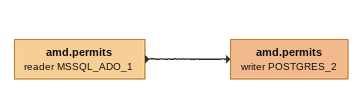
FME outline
amd.permits (reader MSSQL_ADO_1)
    -> amd.permits (writer POSTGRES_2)
amd.permits (writer POSTGRES_2)
